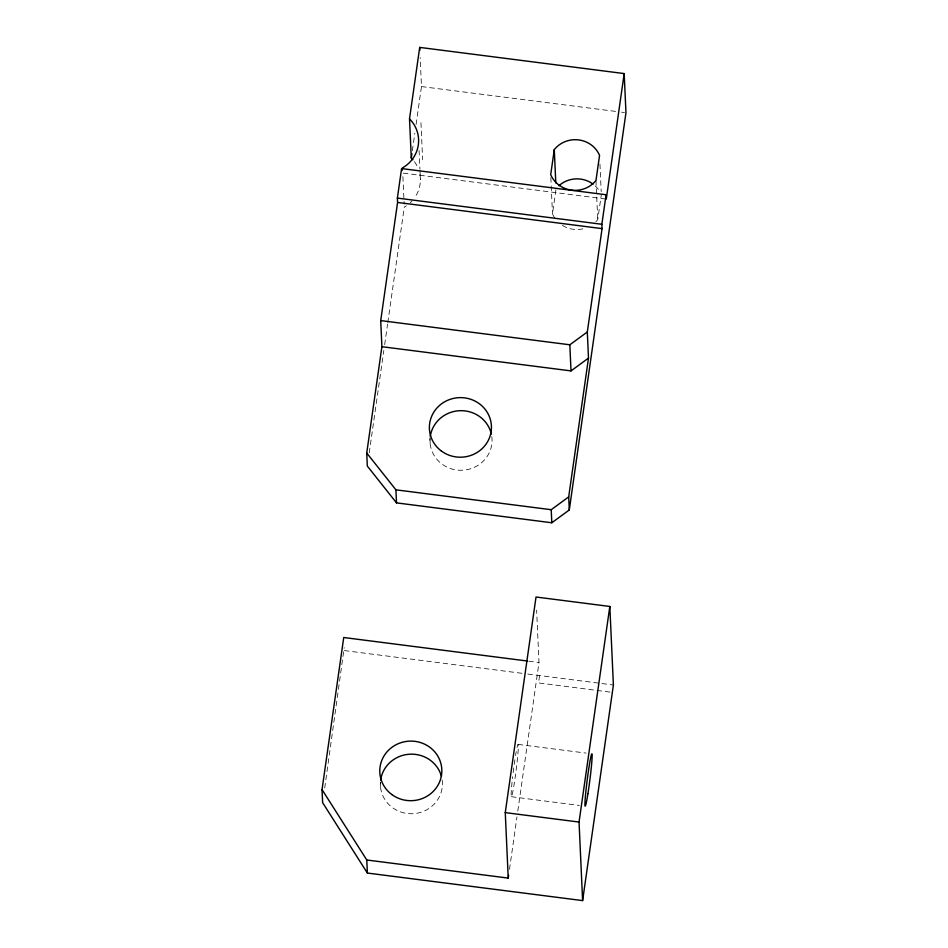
<?xml version="1.0" encoding="UTF-8"?>
<svg xmlns="http://www.w3.org/2000/svg" width="948" height="948" viewBox="0 0 948 948"><rect width="100%" height="100%" fill="white"/><g stroke="black" fill="none" stroke-linecap="round" stroke-linejoin="round"><path stroke-width="0.71" stroke-dasharray="4.74 3.56" d="M369.21 452.895L383.822 350.464M384.663 344.61L387.578 324.133M387.791 322.664L404.286 207.067A32.955 31.628 -2.6 0 0 406.36 205.775M412.333 150.732L414.821 133.23M416.077 124.484L421.481 86.564L420.165 57.555M324.714 788.037L344.195 647.662M555.09 218.514A26.378 25.323 -2.6 0 1 552.483 213.845L556.061 188.747M595.948 221.654A26.378 25.323 -2.6 0 0 597.75 219.64L601.34 194.541M509.479 869.363L516.956 816.915M517.786 811.085L538.997 662.51L536.615 610.109M539.59 675.557L538.535 682.939L610.891 692.206M421.481 86.564L615.75 111.426M621.592 112.172L624.507 112.551M403.256 173.105L606.282 199.092M528.723 661.194L538.997 662.51M344.325 650.565L521.969 673.305M527.846 674.052L613.392 685.001M518.106 744.393L586.125 753.103M511.363 796.723L579.37 805.433M599.954 164.075L601.21 191.638M595.972 180.476L597.75 219.64M550.835 177.584L552.483 213.845M420.948 122.766L422.63 159.75M419.075 150.388L419.928 169.242M420 170.699L420.391 179.397M429.942 438.509L430.214 444.304M402.9 176.612L404.156 204.164M380.338 781.993L380.61 787.8M442.195 780.109A31.035 29.791 -2.6 0 1 412.581 813.728A31.035 29.791 -2.6 0 1 380.397 782.598M517.027 747.581A26.378 1.327 -82.7 0 1 517.3 760.095A26.378 1.327 -82.7 0 1 511.991 795.372A26.378 1.327 -82.7 0 1 512.655 776.708M513.141 772.644A26.378 1.327 -82.7 0 1 515.333 756.919M515.57 755.497A26.378 1.327 -82.7 0 1 516.233 751.598M419.952 174.693A32.955 31.628 -2.6 0 1 414.916 197.314M411.894 201.059A32.955 31.628 -2.6 0 1 410.164 202.765M414.406 161.67A32.955 31.628 -2.6 0 1 417.95 167.879M582.925 228.835A26.378 25.323 -2.6 0 1 561.844 225.043M595.166 185.844A26.378 25.323 -2.6 0 1 600.167 192.148M491.799 436.625A31.035 29.791 -2.6 0 1 461.51 470.255A31.035 29.791 -2.6 0 1 430.096 437.81"/><path stroke-width="1.42" d="M624.187 73.577L625.964 112.741L569.286 509.965L551.807 522.763L396.513 502.878L367.326 466.072L366.734 453.014L381.902 346.695L380.717 320.59L397.579 202.445L397.378 198.096L401.596 168.566L606.08 194.743L606.282 199.092L624.187 73.577L419.703 47.4L409.512 118.867A32.955 31.628 -2.6 0 1 402.509 167.903L402.153 170.415M412.925 159.797A32.955 31.628 -2.6 0 0 411.29 158.032L411.906 153.647M322.036 789.613L366.781 859.99L508.235 878.097L505.26 812.614L536.023 597.015L609.825 606.459L613.392 685.001L582.617 900.6L367.374 873.049L322.628 802.66L322.036 789.613L343.733 637.506L527.254 661.005M554.284 149.583L550.705 174.681A26.378 25.323 -2.6 0 0 595.972 180.476L599.563 155.377A26.378 25.323 -2.6 0 0 554.284 149.583L555.801 182.94M508.235 878.097L508.649 875.182M569.286 509.965L568.693 496.906L588.495 358.095L587.31 331.99L602.063 228.622L601.861 224.273L606.08 194.743M582.617 900.6L579.05 822.058L609.825 606.459M380.717 320.59L569.831 344.788L587.31 331.99M381.902 346.695L571.016 370.905L588.495 358.095M366.734 453.014L395.92 489.832L551.215 509.704L568.693 496.906M397.378 198.096L601.861 224.273M397.579 202.445L602.063 228.622M505.26 812.614L579.05 822.058M569.831 344.788L571.016 370.905M551.215 509.704L551.807 522.763M419.703 47.4L419.834 50.303M409.512 118.867L411.29 158.032M395.92 489.832L396.513 502.878M366.781 859.99L367.374 873.049M380.646 780.014A31.035 29.791 -2.6 0 1 409.536 754.217A31.035 29.791 -2.6 0 1 441.424 776.294M558.858 185.796A26.378 25.323 -2.6 0 1 593.081 184.125M430.25 436.53A31.035 29.791 -2.6 0 1 459.816 410.697A31.035 29.791 -2.6 0 1 491.337 434.066M587.926 793.654A26.378 1.327 -82.7 0 0 591.908 753.85A26.378 1.327 -82.7 0 0 585.757 792.528A26.378 1.327 -82.7 0 0 587.926 793.654M391.785 794.507A31.035 29.791 -2.6 0 0 441.555 774.836A31.035 29.791 -2.6 0 0 399.084 743.351A31.035 29.791 -2.6 0 0 391.785 794.507M441.389 451.023A31.035 29.791 -2.6 0 0 491.159 431.352A31.035 29.791 -2.6 0 0 448.688 399.866A31.035 29.791 -2.6 0 0 441.389 451.023"/></g></svg>
